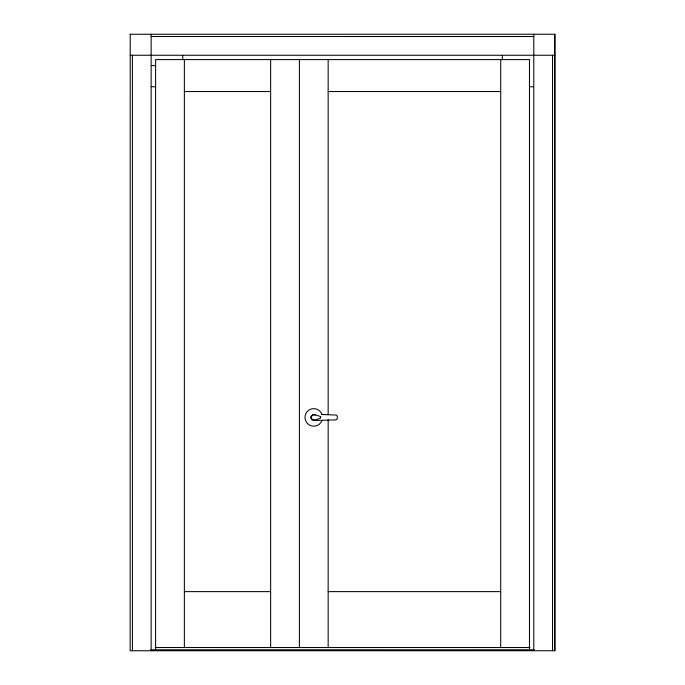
<?xml version="1.0" encoding="UTF-8"?>
<svg xmlns="http://www.w3.org/2000/svg" width="685" height="685" viewBox="0 0 685 685"><rect width="100%" height="100%" fill="white"/><g stroke="black" fill="none" stroke-linecap="round" stroke-linejoin="round"><path stroke-width="1.03" d="M314.543 420.239L312.317 419.948L310.947 418.27A3.031 3.031 0 0 1 310.947 416.548L313.019 414.579L315.246 414.87M315.708 420.462L335.239 419.905L336.729 419.605L337.26 418.646L337.26 416.172L336.352 415.033L321.368 414.502M130.141 34.259L554.859 34.25L554.859 650.733L130.141 650.75L130.219 34.259M151.137 36.519L533.786 36.519M130.141 55.254L554.781 55.254M151.539 65.58L155.606 65.58M151.539 86.747L155.606 86.747M529.471 86.747L533.538 86.747M184.368 91.542L270.643 91.542M328.158 91.542L500.709 91.542M184.368 591.626L270.643 591.626M328.158 591.626L500.709 591.626M155.101 647.539L529.976 647.539M150.828 649.791L534.249 649.791M554.781 34.259L554.781 650.741M552.521 55.254L552.521 650.741M533.786 34.259L533.786 650.741M529.471 648.601L529.471 59.586L155.606 59.586L155.606 648.866M502.31 55.519L502.31 59.586M500.709 59.586L500.709 647.539M328.158 59.586L328.158 414.502M328.158 419.588L328.158 647.539M299.405 59.586L299.405 647.539M270.643 59.586L270.643 647.539M184.368 59.586L184.368 647.539M182.767 55.519L182.767 59.586M151.137 34.259L151.137 650.75M132.402 55.262L132.402 650.75M322.036 420.419A8.785 8.785 0 0 1 308.533 424.46A8.785 8.785 0 0 1 308.533 410.358A8.785 8.785 0 0 1 322.036 414.408M311.255 417.37L311.238 418.115C312.891 421.96 317.575 418.895 320.306 418.287L320.803 416.608C318.071 416 311.966 412.498 311.255 417.37"/></g></svg>
